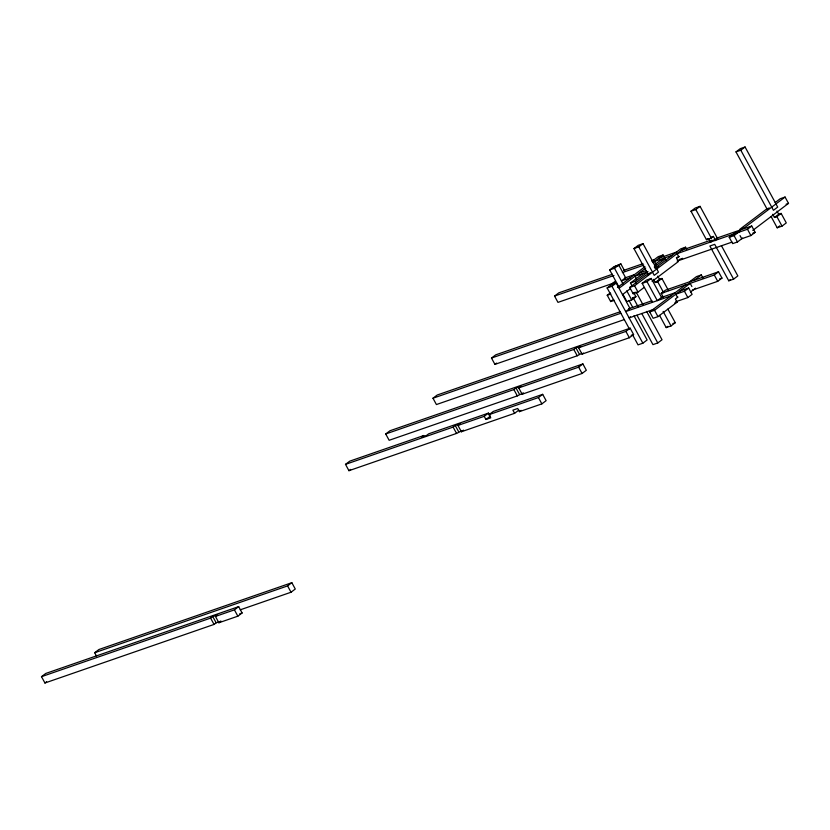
<?xml version="1.0" encoding="UTF-8"?>
<svg xmlns="http://www.w3.org/2000/svg" width="830" height="830" viewBox="0 0 830 830"><rect width="100%" height="100%" fill="white"/><g stroke="black" fill="none" stroke-linecap="round" stroke-linejoin="round"><path stroke-width="1.25" d="M41.5 676.668L45.754 673.452L238.677 606.637L242.111 612.965L237.857 616.182L218.871 622.759L215.437 616.431L217.564 614.823L212.739 616.493L210.613 618.101L41.5 676.668L44.934 682.997L214.047 624.43L216.174 622.822L220.998 621.151L218.871 622.759M735.992 151.89L740.246 148.674L745.07 147.003L777.7 207.095L773.446 210.301L740.817 150.22L735.992 151.89L767.366 209.668M740.817 150.22L745.07 147.003M613.754 283.061L557.978 302.379L554.544 296.061L558.798 292.845L612.499 274.242M44.934 682.997L46.636 681.71M96.384 655.887L94.672 652.722L98.915 649.517L291.838 582.702L295.273 589.02L291.029 592.236L240.244 609.822M462.3 430.563L456.562 433.426L348.942 470.693L345.508 464.364L349.762 461.158L423.86 435.491L421.733 437.099L426.558 435.428L428.685 433.82L488.465 413.112L490.188 416.276L485.934 419.492L484.212 416.328L457.953 425.427L461.387 431.756L514.6 413.319L518.854 410.103M385.711 433.966L389.965 430.749L582.888 363.934L586.322 370.263L582.079 373.469L522.153 394.229L518.719 387.901L520.846 386.292L516.021 387.963L513.894 389.571L385.711 433.966L389.146 440.294L517.329 395.9L523.066 393.036M432.98 398.224L437.234 395.007L630.157 328.192L633.591 334.521L629.337 337.737L582.058 354.109L578.624 347.78L580.751 346.172L575.927 347.843L573.8 349.451L432.98 398.224L436.414 404.552L577.234 355.78L581.778 353.341M633.954 248.564L638.208 245.348L643.032 243.678L658.481 272.136L654.237 275.353L638.778 246.894L633.954 248.564L648.178 274.74M624.305 319.571L494.929 364.38L491.495 358.052L495.749 354.835L620.124 311.758M638.778 246.894L643.032 243.678M618.879 286.879L609.687 269.937L613.93 266.721L618.755 265.05L625.623 277.708L621.38 280.913L630.209 277.863M614.293 266.804L620.819 263.847L624.824 271.223M609.687 269.937L614.511 268.266L618.755 265.05M618.267 265.776L620.819 263.847M715.688 240.627L713.395 236.415L711.269 238.023L706.444 239.694L690.996 211.225L695.25 208.019L700.064 206.348L717.732 238.884M348.942 470.693L350.644 469.407M690.996 211.225L695.82 209.554L700.064 206.348M494.929 364.38L496.631 363.094M615.165 281.329L610.911 284.545L616.555 282.584M629.389 328.929L607.135 287.948L611.388 284.732L616.213 283.061L629.949 308.355L625.696 311.572L670.972 295.895M607.135 287.948L611.959 286.277L616.213 283.061M614.283 300.304L610.662 301.56L607.228 295.231L610.289 292.917M617.437 287.512L644.983 266.689M652.121 261.284L658.242 256.657L663.066 254.986L664.208 257.093M619.201 288.155L645.719 268.1M652.868 262.705L663.066 254.986M632.17 286.163L630.458 282.999L643.209 273.361M654.331 264.946L660.213 260.496L665.038 258.825L666.179 260.942M630.458 282.999L635.282 281.329L648.033 271.69M654.248 266.99L665.038 258.825M610.662 301.56L612.665 300.045M644.049 287.512L637.99 292.087L633.176 293.758L629.742 287.439L645.564 275.467L650.533 272.707M654.974 268.349L680.745 248.865L685.57 247.195L686.721 249.301M656.022 268.225L658.574 266.295L654.953 267.55M622.479 294.598L630.468 288.56M629.742 287.439L634.556 285.769L685.57 247.195M652.463 302.307L642.161 283.331L646.404 280.115L651.228 278.444L661.707 297.742M345.508 464.364L453.128 427.097L455.255 425.489L460.079 423.819L457.953 425.427M679.21 256.46L676.658 258.389L678.38 261.554L652.131 281.401M642.161 283.331L646.985 281.661L651.228 278.444M633.176 293.758L635.147 292.264M706.444 239.694L707.865 238.615M623.174 294.785L626.858 301.56L631.682 299.889L635.925 296.683L633.643 292.461M653.542 279.347L655.254 282.511L659.508 279.295L661.915 278.465L668.534 290.635M711.704 240.171L710.293 241.25L715.118 239.579L717.234 237.971L751.721 226.03L755.155 232.348L750.901 235.564L741.74 238.739L740.018 235.575M655.254 282.511L657.671 281.671L661.915 278.465M461.387 431.756L463.514 430.148M484.212 416.328L488.465 413.112M485.934 419.492L490.758 417.822L489.036 414.658L493.29 411.441L542.685 394.343L546.119 400.662L541.865 403.878L519.424 411.649L517.713 408.485L512.888 410.155L514.6 413.319M215.437 616.431L234.423 609.853L238.677 606.637M729.228 237.297L735.608 232.483L740.433 230.813L734.052 235.627L729.228 237.297L732.662 243.626L737.486 241.955L742.591 238.096M775.189 202.541L780.241 198.723L785.066 197.052L788.5 203.381L752.789 230.387M522.153 394.229L523.564 393.161M785.066 197.052L744.686 227.596L739.862 229.267L766.899 208.818L769.317 207.977M663.523 297.586L661.23 293.374L665.484 290.158L718.531 271.784L721.965 278.112L717.722 281.329L692.396 290.095M630.551 316.821L629.13 317.9L653.604 309.424M582.058 354.109L583.48 353.041M676.377 257.622L678.784 256.781L677.073 253.627L747.467 229.246L751.721 226.03M772.751 214.306L774.463 217.47L778.716 214.254L781.134 213.414L786.28 222.907L782.026 226.123L777.202 227.794L771.06 216.464M94.672 652.722L287.595 585.907L291.838 582.702M677.934 297.067L675.381 298.997L677.104 302.151L657.972 316.624L653.148 318.295L649.714 311.966L685.341 285.022M689.595 281.806L696.474 276.608L701.298 274.938L703.01 278.102M774.463 217.47L776.88 216.63L781.134 213.414M519.424 411.649L521.126 410.362M489.036 414.658L538.431 397.549L542.685 394.343M518.719 387.901L578.645 367.151L582.888 363.934M578.624 347.78L625.903 331.409L630.157 328.192M649.714 311.966L654.538 310.296L690.166 283.352L691.888 286.516M694.42 280.135L701.298 274.938M677.508 297.389L675.786 294.225L684.418 291.237L688.672 288.02L692.106 294.349L687.852 297.565L675.62 301.798M690.498 292.025L695.582 288.176M661.23 293.374L714.288 275L718.531 271.784M777.202 227.794L779.754 225.864M632.481 334.625L638.042 344.865L642.866 343.195L647.12 339.978L633.985 315.784M659.528 315.327L666.2 327.601L667.901 326.315M721.395 245.618L737.839 275.923L733.596 279.129L714.703 244.342L709.878 246.012L728.771 280.799L730.473 279.513M666.2 327.601L671.024 325.931L675.267 322.714L667.87 309.092M636.963 315.182L652.951 344.637L657.775 342.966L662.029 339.75L646.632 311.406M786.093 204.222L788.5 203.381M710.988 237.245L713.395 236.415M623.475 270.445L643.011 263.681M651.55 260.713L653.988 259.873M658.812 258.203L676.502 252.081M681.316 250.411L710.024 240.472M554.544 296.061L613.961 275.477M622.376 272.562L643.79 265.144M672.248 255.298L654.569 261.419L656.281 264.583M752.862 233.147L755.155 232.348M624.803 277.988L634.452 274.647M639.276 272.977L646.508 270.466M679.013 259.593L682.634 258.338M677.124 261.118L732.039 242.101M647.089 272.012L635.023 276.193L636.745 279.357M607.228 295.231L610.849 293.976M632.315 297.929L635.925 296.683M628.663 308.802L651.83 300.782M675.215 292.679L661.531 297.42L657.287 300.636L646.985 281.661M680.04 291.008L688.672 288.02M719.558 278.942L721.965 278.112M491.495 358.052L620.871 313.242M728.771 280.799L733.596 279.129M674.686 302.992L677.104 302.151M631.153 335.362L633.591 334.521M672.86 323.555L675.267 322.714M239.694 613.795L242.111 612.965M777.005 211.09L778.716 214.254M776.88 216.63L782.026 226.123M747.467 229.246L750.901 235.564M734.052 235.627L737.486 241.955M695.82 209.554L711.269 238.023M709.142 239.133L710.864 242.298M714.288 275L717.722 281.329M684.418 291.237L687.852 297.565M657.785 276.131L659.508 279.295M657.671 281.671L663.678 292.741M663.139 311.426L671.024 325.931M654.538 310.296L657.972 316.624M635.282 281.329L636.423 283.435M634.556 285.769L637.99 292.087M636.174 292.129L642.939 304.6M633.176 297.648L638.094 306.716M641.777 313.512L657.775 342.966M614.511 268.266L623.091 284.078M626.775 290.853L631.682 299.889M628.964 300.45L632.657 307.245M611.959 286.277L642.866 343.195M625.903 331.409L629.337 337.737M575.927 347.843L579.361 354.171M573.8 349.451L577.234 355.78M578.645 367.151L582.079 373.469M538.431 397.549L541.865 403.878M516.021 387.963L519.456 394.292M513.894 389.571L517.329 395.9M455.255 425.489L458.689 431.818M453.128 427.097L456.562 433.426M287.595 585.907L291.029 592.236M234.423 609.853L237.857 616.182M212.739 616.493L216.174 622.822M210.613 618.101L214.047 624.43"/></g></svg>
